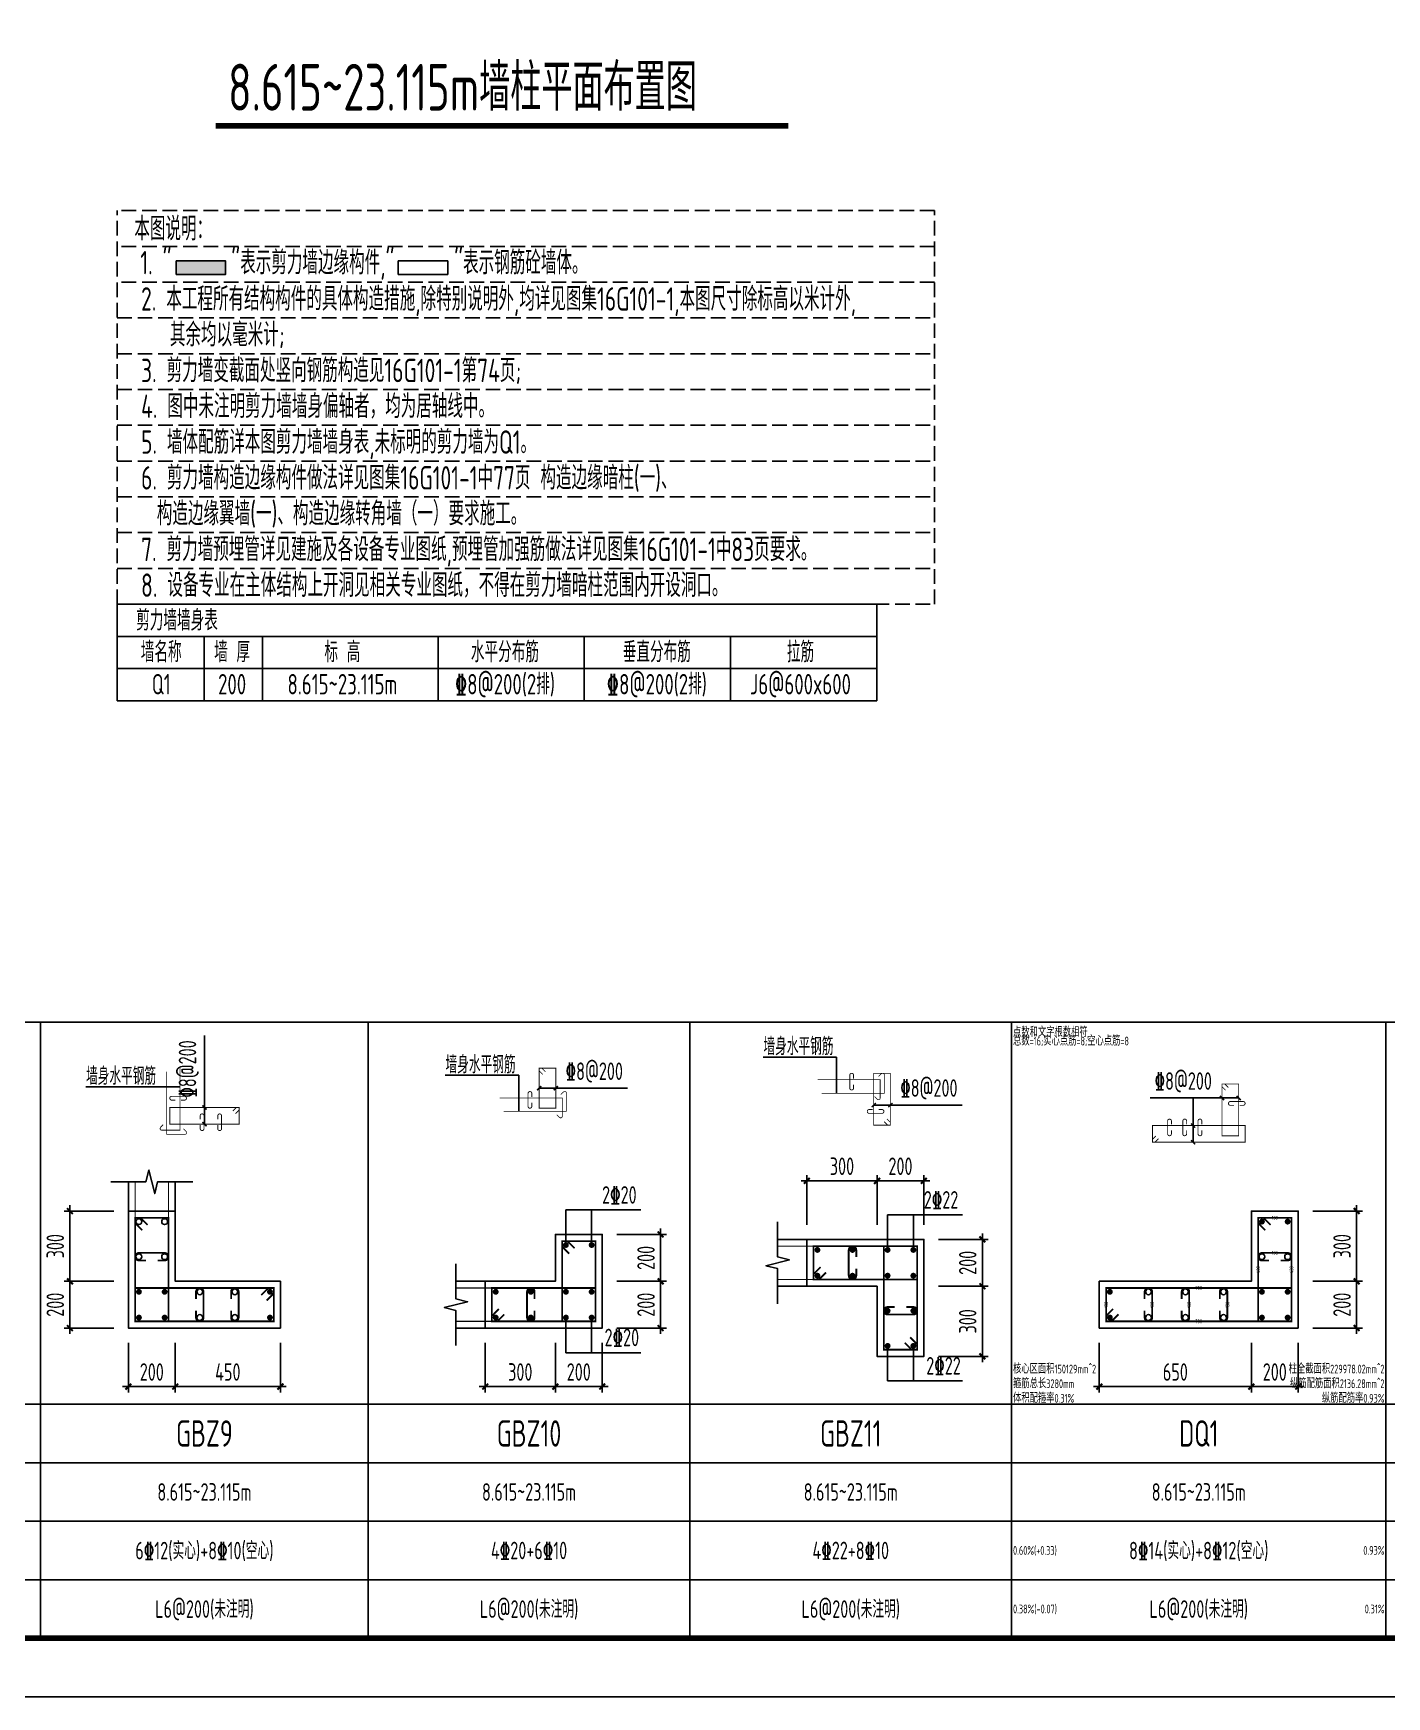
# Model space of a CAD drawing. Extents: x -1712635 to -854203, y -534641 to -21985.
# Drawn here: x -1342996 to -1319855, y -327517 to -299088 of the extents above; entities that cross this region are included whole.
import ezdxf
from ezdxf.enums import TextEntityAlignment as Align

# ---------------------------------------------------------------- set-up
doc = ezdxf.new("R2010")
doc.units = 0
doc.header["$LTSCALE"] = 1000
doc.linetypes.add('DASH', pattern=[0.35, 0.25, -0.1])
doc.layers.get('0').update_dxf_attribs({"linetype": 'CONTINUOUS'})
doc.layers.get('Defpoints').update_dxf_attribs({"linetype": 'CONTINUOUS'})
for name, color, linetype in [('-TK', 7, 'CONTINUOUS'), ('COLU_DE_DIM', 3, 'CONTINUOUS'), ('COLU_DE_TH', 7, 'CONTINUOUS'), ('HATCH', 8, 'CONTINUOUS'), ('LABEL', 1, 'CONTINUOUS'), ('LINK', 6, 'CONTINUOUS'), ('LINK-INDEX', 6, 'CONTINUOUS'), ('link-墙筋', 6, 'CONTINUOUS'), ('PUB_TEXT', 2, 'CONTINUOUS'), ('REIN', 6, 'CONTINUOUS'), ('S-文字', 7, 'CONTINUOUS'), ('S-表格线', 54, 'CONTINUOUS'), ('TAB', 7, 'CONTINUOUS'), ('TAB_TEXT', 7, 'CONTINUOUS'), ('TEXT25', 2, 'CONTINUOUS'), ('THIN', 7, 'CONTINUOUS'), ('z-计算配筋', 7, 'CONTINUOUS')]:
    doc.layers.add(name, color=color, linetype=linetype)
doc.layers.add('箍筋长度', color=3, linetype='CONTINUOUS', plot=False)
doc.layers.add('配箍校核', color=34, linetype='CONTINUOUS', plot=False)
doc.styles.add('BW_Rein', font='Tssdeng.shx', dxfattribs={"width": 0.7, "bigfont": 'hztxt.shx'})
doc.styles.add('TSSD_DIMENSION', font='Tssdeng.shx', dxfattribs={"width": 0.7, "bigfont": 'tssdchn.shx'})
doc.styles.add('TSSD_REIN', font='tssdeng.shx', dxfattribs={"width": 0.7, "height": 300, "bigfont": 'tssdchn.shx'})
doc.dimstyles.new('TSSD_25_100', dxfattribs={"dimtxt": 300, "dimasz": 100, "dimexe": 100, "dimexo": 250, "dimgap": 100, "dimtad": 1, "dimdec": 0, "dimlfac": 0.25, "dimzin": 0, "dimdsep": 46, "dimtxsty": 'TSSD_DIMENSION', "dimblk": 'ARCHTICK', "dimcen": 0, "dimdle": 100, "dimclrt": 7, "dimadec": 0, "dimazin": 0, "dimtfac": 1, "dimtdec": 0, "dimtix": 1, "dimtmove": 2, "dimatfit": 3, "dimldrblk": 'ARCHTICK', "dimfxl": 0, "dimtolj": 1, "dimtzin": 0, "dimarcsym": 0})

# ---------------------------------------------------------------- blocks, each defined once
blk = doc.blocks.new('_ArchTick')
at = {"color": 0, "const_width": 0.35}
blk.add_lwpolyline([(-0.5, -0.5), (0.5, 0.5)], dxfattribs=at)
blk = doc.blocks.new('*D1917')
at = {"layer": 'COLU_DE_DIM', "color": 0, "lineweight": -2}
for p, q in [((-1324769, -321467), (-1324769, -322317)), ((-1322169, -321467), (-1322169, -322317)), ((-1324869, -322217), (-1322069, -322217))]:
    blk.add_line(p, q, dxfattribs=at)
at = {"layer": 'Defpoints', "color": 0}
for p in [(-1324769, -321217), (-1322169, -321217), (-1322169, -322217)]:
    blk.add_point(p, dxfattribs=at)
at = {"layer": 'COLU_DE_DIM', "color": 0, "lineweight": -2, "xscale": 100, "yscale": 100, "zscale": 100, "rotation": 180}
blk.add_blockref('_ArchTick', (-1324769, -322217), dxfattribs=at)
at = {"layer": 'COLU_DE_DIM', "color": 0, "lineweight": -2, "xscale": 100, "yscale": 100, "zscale": 100}
blk.add_blockref('_ArchTick', (-1322169, -322217), dxfattribs=at)
at = {"layer": 'COLU_DE_DIM', "color": 7, "insert": (-1323469, -321967), "char_height": 300, "attachment_point": 5, "style": 'TSSD_DIMENSION'}
blk.add_mtext('\\A1;650', dxfattribs=at)
blk = doc.blocks.new('*D1918')
at = {"layer": 'COLU_DE_DIM', "color": 0, "lineweight": -2}
for p, q in [((-1322169, -321467), (-1322169, -322317)), ((-1321369, -321467), (-1321369, -322317)), ((-1322269, -322217), (-1321269, -322217))]:
    blk.add_line(p, q, dxfattribs=at)
at = {"layer": 'Defpoints', "color": 0}
for p in [(-1322169, -321217), (-1321369, -321217), (-1321369, -322217)]:
    blk.add_point(p, dxfattribs=at)
at = {"layer": 'COLU_DE_DIM', "color": 0, "lineweight": -2, "xscale": 100, "yscale": 100, "zscale": 100, "rotation": 180}
blk.add_blockref('_ArchTick', (-1322169, -322217), dxfattribs=at)
at = {"layer": 'COLU_DE_DIM', "color": 0, "lineweight": -2, "xscale": 100, "yscale": 100, "zscale": 100}
blk.add_blockref('_ArchTick', (-1321369, -322217), dxfattribs=at)
at = {"layer": 'COLU_DE_DIM', "color": 7, "insert": (-1321769, -321967), "char_height": 300, "attachment_point": 5, "style": 'TSSD_DIMENSION'}
blk.add_mtext('\\A1;200', dxfattribs=at)
blk = doc.blocks.new('*D1919')
at = {"layer": 'COLU_DE_DIM', "color": 0, "lineweight": -2}
for p, q in [((-1320369, -321317), (-1320369, -320317)), ((-1321119, -320417), (-1320269, -320417)), ((-1321119, -321217), (-1320269, -321217))]:
    blk.add_line(p, q, dxfattribs=at)
at = {"layer": 'Defpoints', "color": 0}
for p in [(-1321369, -320417), (-1320369, -320417), (-1321369, -321217)]:
    blk.add_point(p, dxfattribs=at)
at = {"layer": 'COLU_DE_DIM', "color": 0, "lineweight": -2, "xscale": 100, "yscale": 100, "zscale": 100}
for p, rotation in [((-1320369, -320417), 90), ((-1320369, -321217), 270)]:
    blk.add_blockref('_ArchTick', p, dxfattribs=dict(at, rotation=rotation))
at = {"layer": 'COLU_DE_DIM', "color": 7, "insert": (-1320619, -320817), "char_height": 300, "attachment_point": 5, "rotation": 90, "style": 'TSSD_DIMENSION'}
blk.add_mtext('\\A1;200', dxfattribs=at)
blk = doc.blocks.new('*D1920')
at = {"layer": 'COLU_DE_DIM', "color": 0, "lineweight": -2}
for p, q in [((-1321119, -319217), (-1320269, -319217)), ((-1320369, -320517), (-1320369, -319117)), ((-1321119, -320417), (-1320269, -320417))]:
    blk.add_line(p, q, dxfattribs=at)
at = {"layer": 'Defpoints', "color": 0}
for p in [(-1321369, -319217), (-1320369, -319217), (-1321369, -320417)]:
    blk.add_point(p, dxfattribs=at)
at = {"layer": 'COLU_DE_DIM', "color": 0, "lineweight": -2, "xscale": 100, "yscale": 100, "zscale": 100}
for p, rotation in [((-1320369, -319217), 90), ((-1320369, -320417), 270)]:
    blk.add_blockref('_ArchTick', p, dxfattribs=dict(at, rotation=rotation))
at = {"layer": 'COLU_DE_DIM', "color": 7, "insert": (-1320619, -319817), "char_height": 300, "attachment_point": 5, "rotation": 90, "style": 'TSSD_DIMENSION'}
blk.add_mtext('\\A1;300', dxfattribs=at)
blk = doc.blocks.new('*D1925')
at = {"layer": 'COLU_DE_DIM', "color": 0, "lineweight": -2}
for p, q in [((-1329769, -319451), (-1329769, -318601)), ((-1328569, -319451), (-1328569, -318601)), ((-1329869, -318701), (-1328469, -318701))]:
    blk.add_line(p, q, dxfattribs=at)
at = {"layer": 'Defpoints', "color": 0}
for p in [(-1328569, -318701), (-1329769, -319701), (-1328569, -319701)]:
    blk.add_point(p, dxfattribs=at)
at = {"layer": 'COLU_DE_DIM', "color": 0, "lineweight": -2, "xscale": 100, "yscale": 100, "zscale": 100, "rotation": 180}
blk.add_blockref('_ArchTick', (-1329769, -318701), dxfattribs=at)
at = {"layer": 'COLU_DE_DIM', "color": 0, "lineweight": -2, "xscale": 100, "yscale": 100, "zscale": 100}
blk.add_blockref('_ArchTick', (-1328569, -318701), dxfattribs=at)
at = {"layer": 'COLU_DE_DIM', "color": 7, "insert": (-1329169, -318451), "char_height": 300, "attachment_point": 5, "style": 'TSSD_DIMENSION'}
blk.add_mtext('\\A1;300', dxfattribs=at)
blk = doc.blocks.new('*D1926')
at = {"layer": 'COLU_DE_DIM', "color": 0, "lineweight": -2}
for p, q in [((-1328569, -319451), (-1328569, -318601)), ((-1327769, -319451), (-1327769, -318601)), ((-1328669, -318701), (-1327669, -318701))]:
    blk.add_line(p, q, dxfattribs=at)
at = {"layer": 'Defpoints', "color": 0}
for p in [(-1327769, -318701), (-1328569, -319701), (-1327769, -319701)]:
    blk.add_point(p, dxfattribs=at)
at = {"layer": 'COLU_DE_DIM', "color": 0, "lineweight": -2, "xscale": 100, "yscale": 100, "zscale": 100, "rotation": 180}
blk.add_blockref('_ArchTick', (-1328569, -318701), dxfattribs=at)
at = {"layer": 'COLU_DE_DIM', "color": 0, "lineweight": -2, "xscale": 100, "yscale": 100, "zscale": 100}
blk.add_blockref('_ArchTick', (-1327769, -318701), dxfattribs=at)
at = {"layer": 'COLU_DE_DIM', "color": 7, "insert": (-1328169, -318451), "char_height": 300, "attachment_point": 5, "style": 'TSSD_DIMENSION'}
blk.add_mtext('\\A1;200', dxfattribs=at)
blk = doc.blocks.new('*D1927')
at = {"layer": 'COLU_DE_DIM', "color": 0, "lineweight": -2}
for p, q in [((-1327519, -320501), (-1326669, -320501)), ((-1326769, -321801), (-1326769, -320401)), ((-1327519, -321701), (-1326669, -321701))]:
    blk.add_line(p, q, dxfattribs=at)
at = {"layer": 'Defpoints', "color": 0}
for p in [(-1327769, -320501), (-1326769, -320501), (-1327769, -321701)]:
    blk.add_point(p, dxfattribs=at)
at = {"layer": 'COLU_DE_DIM', "color": 0, "lineweight": -2, "xscale": 100, "yscale": 100, "zscale": 100}
for p, rotation in [((-1326769, -320501), 90), ((-1326769, -321701), 270)]:
    blk.add_blockref('_ArchTick', p, dxfattribs=dict(at, rotation=rotation))
at = {"layer": 'COLU_DE_DIM', "color": 7, "insert": (-1327019, -321101), "char_height": 300, "attachment_point": 5, "rotation": 90, "style": 'TSSD_DIMENSION'}
blk.add_mtext('\\A1;300', dxfattribs=at)
blk = doc.blocks.new('*D1928')
at = {"layer": 'COLU_DE_DIM', "color": 0, "lineweight": -2}
for p, q in [((-1327519, -319701), (-1326669, -319701)), ((-1326769, -320601), (-1326769, -319601)), ((-1327519, -320501), (-1326669, -320501))]:
    blk.add_line(p, q, dxfattribs=at)
at = {"layer": 'Defpoints', "color": 0}
for p in [(-1327769, -319701), (-1326769, -319701), (-1327769, -320501)]:
    blk.add_point(p, dxfattribs=at)
at = {"layer": 'COLU_DE_DIM', "color": 0, "lineweight": -2, "xscale": 100, "yscale": 100, "zscale": 100}
for p, rotation in [((-1326769, -319701), 90), ((-1326769, -320501), 270)]:
    blk.add_blockref('_ArchTick', p, dxfattribs=dict(at, rotation=rotation))
at = {"layer": 'COLU_DE_DIM', "color": 7, "insert": (-1327019, -320101), "char_height": 300, "attachment_point": 5, "rotation": 90, "style": 'TSSD_DIMENSION'}
blk.add_mtext('\\A1;200', dxfattribs=at)
blk = doc.blocks.new('*D1929')
at = {"layer": 'COLU_DE_DIM', "color": 0, "lineweight": -2}
for p, q in [((-1341369, -321467), (-1341369, -322317)), ((-1340569, -321467), (-1340569, -322317)), ((-1341469, -322217), (-1340469, -322217))]:
    blk.add_line(p, q, dxfattribs=at)
at = {"layer": 'Defpoints', "color": 0}
for p in [(-1341369, -321217), (-1340569, -321217), (-1340569, -322217)]:
    blk.add_point(p, dxfattribs=at)
at = {"layer": 'COLU_DE_DIM', "color": 0, "lineweight": -2, "xscale": 100, "yscale": 100, "zscale": 100, "rotation": 180}
blk.add_blockref('_ArchTick', (-1341369, -322217), dxfattribs=at)
at = {"layer": 'COLU_DE_DIM', "color": 0, "lineweight": -2, "xscale": 100, "yscale": 100, "zscale": 100}
blk.add_blockref('_ArchTick', (-1340569, -322217), dxfattribs=at)
at = {"layer": 'COLU_DE_DIM', "color": 7, "insert": (-1340969, -321967), "char_height": 300, "attachment_point": 5, "style": 'TSSD_DIMENSION'}
blk.add_mtext('\\A1;200', dxfattribs=at)
blk = doc.blocks.new('*D1930')
at = {"layer": 'COLU_DE_DIM', "color": 0, "lineweight": -2}
for p, q in [((-1340569, -321467), (-1340569, -322317)), ((-1338769, -321467), (-1338769, -322317)), ((-1340669, -322217), (-1338669, -322217))]:
    blk.add_line(p, q, dxfattribs=at)
at = {"layer": 'Defpoints', "color": 0}
for p in [(-1340569, -321217), (-1338769, -321217), (-1338769, -322217)]:
    blk.add_point(p, dxfattribs=at)
at = {"layer": 'COLU_DE_DIM', "color": 0, "lineweight": -2, "xscale": 100, "yscale": 100, "zscale": 100, "rotation": 180}
blk.add_blockref('_ArchTick', (-1340569, -322217), dxfattribs=at)
at = {"layer": 'COLU_DE_DIM', "color": 0, "lineweight": -2, "xscale": 100, "yscale": 100, "zscale": 100}
blk.add_blockref('_ArchTick', (-1338769, -322217), dxfattribs=at)
at = {"layer": 'COLU_DE_DIM', "color": 7, "insert": (-1339669, -321967), "char_height": 300, "attachment_point": 5, "style": 'TSSD_DIMENSION'}
blk.add_mtext('\\A1;450', dxfattribs=at)
blk = doc.blocks.new('*D1931')
at = {"layer": 'COLU_DE_DIM', "color": 0, "lineweight": -2}
for p, q in [((-1342369, -321317), (-1342369, -320317)), ((-1341619, -320417), (-1342469, -320417)), ((-1341619, -321217), (-1342469, -321217))]:
    blk.add_line(p, q, dxfattribs=at)
at = {"layer": 'Defpoints', "color": 0}
for p in [(-1342369, -320417), (-1341369, -320417), (-1341369, -321217)]:
    blk.add_point(p, dxfattribs=at)
at = {"layer": 'COLU_DE_DIM', "color": 0, "lineweight": -2, "xscale": 100, "yscale": 100, "zscale": 100}
for p, rotation in [((-1342369, -320417), 90), ((-1342369, -321217), 270)]:
    blk.add_blockref('_ArchTick', p, dxfattribs=dict(at, rotation=rotation))
at = {"layer": 'COLU_DE_DIM', "color": 7, "insert": (-1342619, -320817), "char_height": 300, "attachment_point": 5, "rotation": 90, "style": 'TSSD_DIMENSION'}
blk.add_mtext('\\A1;200', dxfattribs=at)
blk = doc.blocks.new('*D1932')
at = {"layer": 'COLU_DE_DIM', "color": 0, "lineweight": -2}
for p, q in [((-1341619, -319217), (-1342469, -319217)), ((-1342369, -320517), (-1342369, -319117)), ((-1341619, -320417), (-1342469, -320417))]:
    blk.add_line(p, q, dxfattribs=at)
at = {"layer": 'Defpoints', "color": 0}
for p in [(-1342369, -319217), (-1341369, -319217), (-1341369, -320417)]:
    blk.add_point(p, dxfattribs=at)
at = {"layer": 'COLU_DE_DIM', "color": 0, "lineweight": -2, "xscale": 100, "yscale": 100, "zscale": 100}
for p, rotation in [((-1342369, -319217), 90), ((-1342369, -320417), 270)]:
    blk.add_blockref('_ArchTick', p, dxfattribs=dict(at, rotation=rotation))
at = {"layer": 'COLU_DE_DIM', "color": 7, "insert": (-1342619, -319817), "char_height": 300, "attachment_point": 5, "rotation": 90, "style": 'TSSD_DIMENSION'}
blk.add_mtext('\\A1;300', dxfattribs=at)
blk = doc.blocks.new('*D1933')
at = {"layer": 'COLU_DE_DIM', "color": 0, "lineweight": -2}
for p, q in [((-1335269, -321467), (-1335269, -322317)), ((-1334069, -321467), (-1334069, -322317)), ((-1335369, -322217), (-1333969, -322217))]:
    blk.add_line(p, q, dxfattribs=at)
at = {"layer": 'Defpoints', "color": 0}
for p in [(-1335269, -321217), (-1334069, -321217), (-1334069, -322217)]:
    blk.add_point(p, dxfattribs=at)
at = {"layer": 'COLU_DE_DIM', "color": 0, "lineweight": -2, "xscale": 100, "yscale": 100, "zscale": 100, "rotation": 180}
blk.add_blockref('_ArchTick', (-1335269, -322217), dxfattribs=at)
at = {"layer": 'COLU_DE_DIM', "color": 0, "lineweight": -2, "xscale": 100, "yscale": 100, "zscale": 100}
blk.add_blockref('_ArchTick', (-1334069, -322217), dxfattribs=at)
at = {"layer": 'COLU_DE_DIM', "color": 7, "insert": (-1334669, -321967), "char_height": 300, "attachment_point": 5, "style": 'TSSD_DIMENSION'}
blk.add_mtext('\\A1;300', dxfattribs=at)
blk = doc.blocks.new('*D1934')
at = {"layer": 'COLU_DE_DIM', "color": 0, "lineweight": -2}
for p, q in [((-1334069, -321467), (-1334069, -322317)), ((-1333269, -321467), (-1333269, -322317)), ((-1334169, -322217), (-1333169, -322217))]:
    blk.add_line(p, q, dxfattribs=at)
at = {"layer": 'Defpoints', "color": 0}
for p in [(-1334069, -321217), (-1333269, -321217), (-1333269, -322217)]:
    blk.add_point(p, dxfattribs=at)
at = {"layer": 'COLU_DE_DIM', "color": 0, "lineweight": -2, "xscale": 100, "yscale": 100, "zscale": 100, "rotation": 180}
blk.add_blockref('_ArchTick', (-1334069, -322217), dxfattribs=at)
at = {"layer": 'COLU_DE_DIM', "color": 0, "lineweight": -2, "xscale": 100, "yscale": 100, "zscale": 100}
blk.add_blockref('_ArchTick', (-1333269, -322217), dxfattribs=at)
at = {"layer": 'COLU_DE_DIM', "color": 7, "insert": (-1333669, -321967), "char_height": 300, "attachment_point": 5, "style": 'TSSD_DIMENSION'}
blk.add_mtext('\\A1;200', dxfattribs=at)
blk = doc.blocks.new('*D1935')
at = {"layer": 'COLU_DE_DIM', "color": 0, "lineweight": -2}
for p, q in [((-1332269, -321317), (-1332269, -320317)), ((-1333019, -320417), (-1332169, -320417)), ((-1333019, -321217), (-1332169, -321217))]:
    blk.add_line(p, q, dxfattribs=at)
at = {"layer": 'Defpoints', "color": 0}
for p in [(-1333269, -320417), (-1332269, -320417), (-1333269, -321217)]:
    blk.add_point(p, dxfattribs=at)
at = {"layer": 'COLU_DE_DIM', "color": 0, "lineweight": -2, "xscale": 100, "yscale": 100, "zscale": 100}
for p, rotation in [((-1332269, -320417), 90), ((-1332269, -321217), 270)]:
    blk.add_blockref('_ArchTick', p, dxfattribs=dict(at, rotation=rotation))
at = {"layer": 'COLU_DE_DIM', "color": 7, "insert": (-1332519, -320817), "char_height": 300, "attachment_point": 5, "rotation": 90, "style": 'TSSD_DIMENSION'}
blk.add_mtext('\\A1;200', dxfattribs=at)
blk = doc.blocks.new('*D1936')
at = {"layer": 'COLU_DE_DIM', "color": 0, "lineweight": -2}
for p, q in [((-1332269, -320517), (-1332269, -319517)), ((-1333019, -319617), (-1332169, -319617)), ((-1333019, -320417), (-1332169, -320417))]:
    blk.add_line(p, q, dxfattribs=at)
at = {"layer": 'Defpoints', "color": 0}
for p in [(-1333269, -319617), (-1332269, -319617), (-1333269, -320417)]:
    blk.add_point(p, dxfattribs=at)
at = {"layer": 'COLU_DE_DIM', "color": 0, "lineweight": -2, "xscale": 100, "yscale": 100, "zscale": 100}
for p, rotation in [((-1332269, -319617), 90), ((-1332269, -320417), 270)]:
    blk.add_blockref('_ArchTick', p, dxfattribs=dict(at, rotation=rotation))
at = {"layer": 'COLU_DE_DIM', "color": 7, "insert": (-1332519, -320017), "char_height": 300, "attachment_point": 5, "rotation": 90, "style": 'TSSD_DIMENSION'}
blk.add_mtext('\\A1;200', dxfattribs=at)
blk = doc.blocks.new('*U1652')
at = {"layer": 'HATCH'}
for points in [[(5140097, 756132), (5140097, 756363), (5140942, 756132)], [(5140097, 756363), (5140942, 756132), (5140942, 756363)]]:
    blk.add_solid(points, dxfattribs=at)
blk = doc.blocks.new('A1')
blk.add_lwpolyline([(0, 59400), (0, 0), (84100, 0), (84100, 59400)], close=True)
at = {"const_width": 100}
blk.add_lwpolyline([(2500, 58400), (2500, 1000), (83100, 1000), (83100, 58400)], close=True, dxfattribs=at)

msp = doc.modelspace()

# ---------------------------------------------------------------- linework, layer by layer
at = {"layer": 'COLU_DE_TH'}
for points in [[(-1340568.96, -319216.72), (-1341368.96, -319216.72), (-1341368.96, -321216.72), (-1338768.69, -321216.72), (-1338768.69, -320416.72), (-1340568.96, -320416.72), (-1340568.96, -319216.72)], [(-1321368.79, -321216.72), (-1321368.79, -319217.06), (-1322168.79, -319217.06), (-1322168.79, -320416.72), (-1324768.69, -320416.72), (-1324768.69, -321216.72), (-1321368.79, -321216.72)], [(-1335268.69, -320416.72), (-1335268.69, -321216.72), (-1333268.69, -321216.72), (-1333268.69, -319616.72), (-1334068.69, -319616.72), (-1334068.69, -320416.72), (-1335268.69, -320416.72)], [(-1329768.69, -319701.03), (-1329768.69, -320501.03), (-1328568.69, -320501.03), (-1328568.69, -321700.68), (-1327768.69, -321700.68), (-1327768.69, -319701.03), (-1329768.69, -319701.03)]]:
    msp.add_lwpolyline(points, close=True, dxfattribs=at)
at = {"layer": 'LABEL'}
for p, q in [((-1340068.83, -317731.04), (-1340068.83, -316218.54)), ((-1334346.19, -317116.72), (-1332833.69, -317116.72)), ((-1328626.19, -317404.2), (-1327113.69, -317404.2)), ((-1322386.26, -317284.16), (-1323898.76, -317284.16)), ((-1333888.69, -319196.72), (-1332608.69, -319196.72)), ((-1333888.69, -319796.72), (-1333888.69, -319196.72)), ((-1333448.69, -319796.72), (-1333448.69, -319196.72)), ((-1328388.69, -319281.03), (-1327108.69, -319281.03)), ((-1328388.69, -319881.03), (-1328388.69, -319281.03)), ((-1327948.69, -319881.03), (-1327948.69, -319281.03)), ((-1333888.69, -321036.72), (-1333888.69, -321636.72)), ((-1333448.69, -321036.72), (-1333448.69, -321636.72)), ((-1328388.69, -321520.68), (-1328388.69, -322120.68)), ((-1327948.69, -321520.68), (-1327948.69, -322120.68)), ((-1333888.69, -321636.72), (-1332608.69, -321636.72)), ((-1328388.69, -322120.68), (-1327108.69, -322120.68))]:
    msp.add_line(p, q, dxfattribs=at)
at = {"layer": 'LABEL', "const_width": 25}
for points in [[(-1334381.55, -317152.07), (-1334310.8, -317081.36)], [(-1334096.55, -317152.07), (-1334025.8, -317081.36)], [(-1322635.89, -317319.52), (-1322706.64, -317248.81)], [(-1322350.89, -317319.52), (-1322421.64, -317248.81)], [(-1340033.43, -317481.4), (-1340104.18, -317410.69)], [(-1328661.58, -317439.56), (-1328590.83, -317368.85)], [(-1328376.58, -317439.56), (-1328305.83, -317368.85)], [(-1340033.43, -317766.4), (-1340104.18, -317695.69)], [(-1323130.35, -317789.96), (-1323201.1, -317719.25)], [(-1323130.35, -318074.96), (-1323201.1, -318004.25)]]:
    msp.add_lwpolyline(points, dxfattribs=at)
at = {"layer": 'LABEL'}
msp.add_lwpolyline([(-1323165.73, -318039.6), (-1323165.73, -317284.16)], dxfattribs=at)
at = {"layer": 'LINK', "const_width": 30}
for points in [[(-1341133.96, -319543.64), (-1341253.96, -319423.64), (-1341253.96, -319331.72), (-1340683.96, -319331.72), (-1340683.96, -321101.72), (-1341253.96, -321101.72), (-1341253.96, -319331.72), (-1341162.03, -319331.72), (-1341042.03, -319451.72)], [(-1321933.79, -319543.98), (-1322053.79, -319423.98), (-1322053.79, -319332.06), (-1321483.79, -319332.06), (-1321483.79, -321101.72), (-1322053.79, -321101.72), (-1322053.79, -319332.06), (-1321961.87, -319332.06), (-1321841.87, -319452.06)], [(-1333833.69, -319943.64), (-1333953.69, -319823.64), (-1333953.69, -319731.72), (-1333383.69, -319731.72), (-1333383.69, -321101.72), (-1333953.69, -321101.72), (-1333953.69, -319731.72), (-1333861.77, -319731.72), (-1333741.77, -319851.72)], [(-1329441.77, -320266.03), (-1329561.77, -320386.03), (-1329653.69, -320386.03), (-1329653.69, -319816.03), (-1327883.69, -319816.03), (-1327883.69, -320386.03), (-1329653.69, -320386.03), (-1329653.69, -320294.1), (-1329533.69, -320174.1)], [(-1328003.69, -321373.75), (-1327883.69, -321493.75), (-1327883.69, -321585.68), (-1328453.69, -321585.68), (-1328453.69, -319816.03), (-1327883.69, -319816.03), (-1327883.69, -321585.68), (-1327975.62, -321585.68), (-1328095.62, -321465.68)], [(-1339095.62, -320651.72), (-1338975.62, -320531.72), (-1338883.69, -320531.72), (-1338883.69, -321101.72), (-1341253.96, -321101.72), (-1341253.96, -320531.72), (-1338883.69, -320531.72), (-1338883.69, -320623.64), (-1339003.69, -320743.64)], [(-1334941.77, -320981.72), (-1335061.77, -321101.72), (-1335153.69, -321101.72), (-1335153.69, -320531.72), (-1333383.69, -320531.72), (-1333383.69, -321101.72), (-1335153.69, -321101.72), (-1335153.69, -321009.79), (-1335033.69, -320889.79)], [(-1324441.77, -320981.72), (-1324561.77, -321101.72), (-1324653.69, -321101.72), (-1324653.69, -320531.72), (-1321483.79, -320531.72), (-1321483.79, -321101.72), (-1324653.69, -321101.72), (-1324653.69, -321009.79), (-1324533.69, -320889.79)]]:
    msp.add_lwpolyline(points, dxfattribs=at)
for points in [[(-1328923.69, -320001.03), (-1328923.69, -319881.03, 1), (-1329053.69, -319881.03), (-1329053.69, -320321.03, 1), (-1328923.69, -320321.03), (-1328923.69, -320201.03)], [(-1340868.96, -320061.72), (-1340748.96, -320061.72, 1), (-1340748.96, -319931.72), (-1341188.96, -319931.72, 1), (-1341188.96, -320061.72), (-1341068.96, -320061.72)], [(-1321668.79, -320061.89), (-1321548.79, -320061.89, 1), (-1321548.79, -319931.89), (-1321988.79, -319931.89, 1), (-1321988.79, -320061.89), (-1321868.79, -320061.89)], [(-1340213.87, -320916.72), (-1340213.87, -321036.72, 1), (-1340083.87, -321036.72), (-1340083.87, -320596.72, 1), (-1340213.87, -320596.72), (-1340213.87, -320716.72)], [(-1339613.78, -320916.72), (-1339613.78, -321036.72, 1), (-1339483.78, -321036.72), (-1339483.78, -320596.72, 1), (-1339613.78, -320596.72), (-1339613.78, -320716.72)], [(-1334423.69, -320716.72), (-1334423.69, -320596.72, 1), (-1334553.69, -320596.72), (-1334553.69, -321036.72, 1), (-1334423.69, -321036.72), (-1334423.69, -320916.72)], [(-1323994.41, -320916.72), (-1323994.41, -321036.72, 1), (-1323864.41, -321036.72), (-1323864.41, -320596.72, 1), (-1323994.41, -320596.72), (-1323994.41, -320716.72)], [(-1323360.98, -320916.72), (-1323360.98, -321036.72, 1), (-1323230.98, -321036.72), (-1323230.98, -320596.72, 1), (-1323360.98, -320596.72), (-1323360.98, -320716.72)], [(-1322709.71, -320916.72), (-1322709.71, -321036.72, 1), (-1322579.71, -321036.72), (-1322579.71, -320596.72, 1), (-1322709.71, -320596.72), (-1322709.71, -320716.72)], [(-1328268.69, -320855.85), (-1328388.69, -320855.85, 1), (-1328388.69, -320985.85), (-1327948.69, -320985.85, 1), (-1327948.69, -320855.85), (-1328068.69, -320855.85)]]:
    msp.add_lwpolyline(points, format="xyb", dxfattribs=at)
at = {"layer": 'LINK-INDEX', "const_width": 15}
for points in [[(-1334286.19, -316880.18), (-1334346.19, -316820.18), (-1334346.19, -316774.22), (-1334061.19, -316774.22), (-1334061.19, -317459.22), (-1334346.19, -317459.22), (-1334346.19, -316774.22), (-1334300.23, -316774.22), (-1334240.23, -316834.22)], [(-1328401.19, -317641.61), (-1328341.19, -317701.61), (-1328341.19, -317747.57), (-1328626.19, -317747.57), (-1328626.19, -316862.75), (-1328341.19, -316862.75), (-1328341.19, -317747.57), (-1328387.16, -317747.57), (-1328447.16, -317687.57)], [(-1322611.27, -317150.73), (-1322671.27, -317090.73), (-1322671.27, -317044.77), (-1322386.27, -317044.77), (-1322386.27, -317929.6), (-1322671.27, -317929.6), (-1322671.27, -317044.77), (-1322625.31, -317044.77), (-1322565.31, -317104.77)], [(-1339582.22, -317506.04), (-1339522.22, -317446.04), (-1339476.26, -317446.04), (-1339476.26, -317731.04), (-1340661.39, -317731.04), (-1340661.39, -317446.04), (-1339476.26, -317446.04), (-1339476.26, -317492.01), (-1339536.26, -317552.01)], [(-1323755.25, -317979.6), (-1323815.25, -318039.6), (-1323861.22, -318039.6), (-1323861.22, -317754.6), (-1322276.27, -317754.6), (-1322276.27, -318039.6), (-1323861.22, -318039.6), (-1323861.22, -317993.64), (-1323801.22, -317933.64)]]:
    msp.add_lwpolyline(points, dxfattribs=at)
for points in [[(-1328971.19, -316955.25), (-1328971.19, -316895.25, 1), (-1329036.19, -316895.25), (-1329036.19, -317115.25, 1), (-1328971.19, -317115.25), (-1328971.19, -317055.25)], [(-1340468.89, -317321.04), (-1340408.89, -317321.04, 1), (-1340408.89, -317256.04), (-1340628.89, -317256.04, 1), (-1340628.89, -317321.04), (-1340568.89, -317321.04)], [(-1334471.19, -317266.72), (-1334471.19, -317206.72, 1), (-1334536.19, -317206.72), (-1334536.19, -317426.72, 1), (-1334471.19, -317426.72), (-1334471.19, -317366.72)], [(-1328643.69, -317481.7), (-1328703.69, -317481.7, 1), (-1328703.69, -317546.7), (-1328483.69, -317546.7, 1), (-1328483.69, -317481.7), (-1328543.69, -317481.7)], [(-1322368.77, -317409.69), (-1322308.77, -317409.69, 1), (-1322308.77, -317344.69), (-1322528.77, -317344.69, 1), (-1322528.77, -317409.69), (-1322468.77, -317409.69)], [(-1340141.35, -317748.54), (-1340141.35, -317808.54, 1), (-1340076.35, -317808.54), (-1340076.35, -317588.54, 1), (-1340141.35, -317588.54), (-1340141.35, -317648.54)], [(-1339841.3, -317748.54), (-1339841.3, -317808.54, 1), (-1339776.3, -317808.54), (-1339776.3, -317588.54, 1), (-1339841.3, -317588.54), (-1339841.3, -317648.54)], [(-1323536.23, -317737.1), (-1323536.23, -317677.1, 1), (-1323601.23, -317677.1), (-1323601.23, -317897.1, 1), (-1323536.23, -317897.1), (-1323536.23, -317837.1)], [(-1323276.24, -317737.1), (-1323276.24, -317677.1, 1), (-1323341.24, -317677.1), (-1323341.24, -317897.1, 1), (-1323276.24, -317897.1), (-1323276.24, -317837.1)], [(-1323016.25, -317737.1), (-1323016.25, -317677.1, 1), (-1323081.25, -317677.1), (-1323081.25, -317897.1, 1), (-1323016.25, -317897.1), (-1323016.25, -317837.1)]]:
    msp.add_lwpolyline(points, format="xyb", dxfattribs=at)
at = {"layer": 'LINK-INDEX', "color": 1, "const_width": 20}
for points in [[(-1341253.96, -319431.72), (-1341253.96, -318716.72)], [(-1340683.96, -319431.72), (-1340683.96, -318716.72)], [(-1329553.69, -319816.03), (-1330268.69, -319816.03)], [(-1329553.69, -320386.03), (-1330268.69, -320386.03)], [(-1335053.69, -320531.72), (-1335768.69, -320531.72)], [(-1335053.69, -321101.72), (-1335768.69, -321101.72)]]:
    msp.add_lwpolyline(points, dxfattribs=at)
at = {"layer": 'link-墙筋', "color": 152, "const_width": 12.5}
for points in [[(-1340486.39, -316764.27), (-1340486.39, -317834.27), (-1340802.07, -317834.27, -0.41421356), (-1340826.07, -317810.27), (-1340826.07, -317801.78, -0.19891237), (-1340819.04, -317784.81), (-1340773.07, -317738.85)], [(-1340716.23, -316835.14), (-1340716.23, -317905.14), (-1340400.55, -317905.14, 0.41421356), (-1340376.55, -317881.14), (-1340376.55, -317872.65, 0.19891237), (-1340383.58, -317855.68), (-1340429.54, -317809.72)], [(-1329586.19, -316972.75), (-1328516.19, -316972.75), (-1328516.19, -317288.42, -0.41421356), (-1328540.19, -317312.42), (-1328548.68, -317312.42, -0.19891237), (-1328565.65, -317305.39), (-1328611.61, -317259.43)], [(-1329515.32, -317202.58), (-1328445.32, -317202.58), (-1328445.32, -316886.91, 0.41421356), (-1328469.32, -316862.91), (-1328477.81, -316862.91, 0.19891237), (-1328494.78, -316869.94), (-1328540.74, -316915.9)], [(-1334950.32, -317514.05), (-1333880.32, -317514.05), (-1333880.32, -317198.38, 0.41421356), (-1333904.32, -317174.38), (-1333912.81, -317174.38, 0.19891237), (-1333929.78, -317181.41), (-1333975.74, -317227.37)], [(-1335021.19, -317284.22), (-1333951.19, -317284.22), (-1333951.19, -317599.89, -0.41421356), (-1333975.19, -317623.89), (-1333983.68, -317623.89, -0.19891237), (-1334000.65, -317616.86), (-1334046.61, -317570.9)]]:
    msp.add_lwpolyline(points, format="xyb", dxfattribs=at)
at = {"layer": 'PUB_TEXT', "color": 7, "const_width": 100}
msp.add_lwpolyline([(-1339874.87, -300670.51), (-1330087.74, -300670.51)], dxfattribs=at)
at = {"layer": 'REIN', "const_width": 50}
for points in [[(-1322013.79, -319397.06, 1), (-1321963.79, -319397.06, 1), (-1322013.79, -319397.06)], [(-1321573.79, -319397.06, 1), (-1321523.79, -319397.06, 1), (-1321573.79, -319397.06)], [(-1333913.69, -319796.72, 1), (-1333863.69, -319796.72, 1), (-1333913.69, -319796.72)], [(-1333473.69, -319796.72, 1), (-1333423.69, -319796.72, 1), (-1333473.69, -319796.72)], [(-1329613.69, -319881.03, 1), (-1329563.69, -319881.03, 1), (-1329613.69, -319881.03)], [(-1329013.69, -319881.03, 1), (-1328963.69, -319881.03, 1), (-1329013.69, -319881.03)], [(-1328413.69, -319881.03, 1), (-1328363.69, -319881.03, 1), (-1328413.69, -319881.03)], [(-1327973.69, -319881.03, 1), (-1327923.69, -319881.03, 1), (-1327973.69, -319881.03)], [(-1329613.69, -320321.03, 1), (-1329563.69, -320321.03, 1), (-1329613.69, -320321.03)], [(-1329013.69, -320321.03, 1), (-1328963.69, -320321.03, 1), (-1329013.69, -320321.03)], [(-1328413.69, -320321.03, 1), (-1328363.69, -320321.03, 1), (-1328413.69, -320321.03)], [(-1327973.69, -320321.03, 1), (-1327923.69, -320321.03, 1), (-1327973.69, -320321.03)], [(-1341213.96, -320596.72, 1), (-1341163.96, -320596.72, 1), (-1341213.96, -320596.72)], [(-1340773.96, -320596.72, 1), (-1340723.96, -320596.72, 1), (-1340773.96, -320596.72)], [(-1338973.69, -320596.72, 1), (-1338923.69, -320596.72, 1), (-1338973.69, -320596.72)], [(-1335113.69, -320596.72, 1), (-1335063.69, -320596.72, 1), (-1335113.69, -320596.72)], [(-1334513.69, -320596.72, 1), (-1334463.69, -320596.72, 1), (-1334513.69, -320596.72)], [(-1333913.69, -320596.72, 1), (-1333863.69, -320596.72, 1), (-1333913.69, -320596.72)], [(-1333473.69, -320596.72, 1), (-1333423.69, -320596.72, 1), (-1333473.69, -320596.72)], [(-1324613.69, -320596.72, 1), (-1324563.69, -320596.72, 1), (-1324613.69, -320596.72)], [(-1322013.79, -320596.72, 1), (-1321963.79, -320596.72, 1), (-1322013.79, -320596.72)], [(-1321573.79, -320596.72, 1), (-1321523.79, -320596.72, 1), (-1321573.79, -320596.72)], [(-1328413.69, -320920.85, 1), (-1328363.69, -320920.85, 1), (-1328413.69, -320920.85)], [(-1327973.69, -320920.85, 1), (-1327923.69, -320920.85, 1), (-1327973.69, -320920.85)], [(-1341213.96, -321036.72, 1), (-1341163.96, -321036.72, 1), (-1341213.96, -321036.72)], [(-1340773.96, -321036.72, 1), (-1340723.96, -321036.72, 1), (-1340773.96, -321036.72)], [(-1338973.69, -321036.72, 1), (-1338923.69, -321036.72, 1), (-1338973.69, -321036.72)], [(-1335113.69, -321036.72, 1), (-1335063.69, -321036.72, 1), (-1335113.69, -321036.72)], [(-1334513.69, -321036.72, 1), (-1334463.69, -321036.72, 1), (-1334513.69, -321036.72)], [(-1333913.69, -321036.72, 1), (-1333863.69, -321036.72, 1), (-1333913.69, -321036.72)], [(-1333473.69, -321036.72, 1), (-1333423.69, -321036.72, 1), (-1333473.69, -321036.72)], [(-1324613.69, -321036.72, 1), (-1324563.69, -321036.72, 1), (-1324613.69, -321036.72)], [(-1322013.79, -321036.72, 1), (-1321963.79, -321036.72, 1), (-1322013.79, -321036.72)], [(-1321573.79, -321036.72, 1), (-1321523.79, -321036.72, 1), (-1321573.79, -321036.72)], [(-1328413.69, -321520.68, 1), (-1328363.69, -321520.68, 1), (-1328413.69, -321520.68)], [(-1327973.69, -321520.68, 1), (-1327923.69, -321520.68, 1), (-1327973.69, -321520.68)]]:
    msp.add_lwpolyline(points, format="xyb", close=True, dxfattribs=at)
at = {"layer": 'REIN'}
for centre in [(-1341188.96, -319396.72), (-1340748.96, -319396.72), (-1341188.96, -319996.72), (-1340748.96, -319996.72), (-1321988.79, -319996.89), (-1321548.79, -319996.89), (-1340148.87, -320596.72), (-1339548.78, -320596.72), (-1323929.41, -320596.72), (-1323295.98, -320596.72), (-1322644.71, -320596.72), (-1340148.87, -321036.72), (-1339548.78, -321036.72), (-1323929.41, -321036.72), (-1323295.98, -321036.72), (-1322644.71, -321036.72)]:
    msp.add_circle(centre, 50, dxfattribs=at)
at = {"layer": 'S-文字'}
for points in [[(-1340550.85, -302979.55), (-1339706.05, -302979.55), (-1339706.05, -303210.28), (-1340550.85, -303210.28)], [(-1336754.38, -302979.55), (-1335909.58, -302979.55), (-1335909.58, -303210.28), (-1336754.38, -303210.28)]]:
    msp.add_lwpolyline(points, close=True, dxfattribs=at)
at = {"layer": 'S-表格线', "linetype": 'DASH'}
for p, q in [((-1341560.33, -308845.39), (-1341560.33, -302118.62)), ((-1327585.21, -302118.62), (-1341560.33, -302118.62)), ((-1327585.21, -308845.39), (-1327585.21, -302118.62)), ((-1327585.21, -302730.14), (-1341560.33, -302730.14)), ((-1327585.21, -303341.67), (-1341560.33, -303341.67)), ((-1341560.33, -303953.19), (-1327585.21, -303953.19)), ((-1341560.33, -304564.72), (-1327585.21, -304564.72)), ((-1341560.33, -305176.24), (-1327585.21, -305176.24)), ((-1341560.33, -305787.77), (-1327585.21, -305787.77)), ((-1341560.33, -306399.29), (-1327585.21, -306399.29)), ((-1341560.33, -307010.81), (-1327585.21, -307010.81)), ((-1341560.33, -307622.34), (-1327585.21, -307622.34)), ((-1341560.33, -308233.86), (-1327585.21, -308233.86)), ((-1341560.33, -308845.39), (-1327585.21, -308845.39))]:
    msp.add_line(p, q, dxfattribs=at)
at = {"layer": 'S-表格线'}
for p, q in [((-1341560.33, -308845.39), (-1341560.33, -310495.39)), ((-1341560.33, -308845.39), (-1328574.58, -308845.39)), ((-1328574.58, -308845.39), (-1328574.58, -310495.39)), ((-1341560.33, -309395.39), (-1328574.58, -309395.39)), ((-1340074.58, -309395.39), (-1340074.58, -310495.39)), ((-1339074.58, -309395.39), (-1339074.58, -310495.39)), ((-1336074.58, -309395.39), (-1336074.58, -310495.39)), ((-1333574.58, -309395.39), (-1333574.58, -310495.39)), ((-1331074.58, -309395.39), (-1331074.58, -310495.39)), ((-1341560.33, -309945.39), (-1328574.58, -309945.39)), ((-1341560.33, -310495.39), (-1328574.58, -310495.39))]:
    msp.add_line(p, q, dxfattribs=at)
at = {"layer": 'TAB'}
for points in [[(-1348868.91, -315987.17), (-1342868.96, -315987.17), (-1342868.96, -326516.72), (-1348868.91, -326516.72), (-1348868.91, -315987.17), (-1348868.91, -322516.72), (-1342868.96, -322516.72), (-1342868.96, -323516.72), (-1348868.91, -323516.72), (-1348868.91, -324516.72), (-1342868.96, -324516.72), (-1342868.96, -325516.72), (-1348868.91, -325516.72)], [(-1342868.96, -315987.17), (-1337268.69, -315987.17), (-1337268.69, -326516.72), (-1342868.96, -326516.72), (-1342868.96, -315987.17), (-1342868.96, -322516.72), (-1337268.69, -322516.72), (-1337268.69, -323516.72), (-1342868.96, -323516.72), (-1342868.96, -324516.72), (-1337268.69, -324516.72), (-1337268.69, -325516.72), (-1342868.96, -325516.72)], [(-1337268.69, -315987.17), (-1331768.69, -315987.17), (-1331768.69, -326516.72), (-1337268.69, -326516.72), (-1337268.69, -315987.17), (-1337268.69, -322516.72), (-1331768.69, -322516.72), (-1331768.69, -323516.72), (-1337268.69, -323516.72), (-1337268.69, -324516.72), (-1331768.69, -324516.72), (-1331768.69, -325516.72), (-1337268.69, -325516.72)], [(-1331768.69, -315987.17), (-1326268.69, -315987.17), (-1326268.69, -326516.72), (-1331768.69, -326516.72), (-1331768.69, -315987.17), (-1331768.69, -322516.72), (-1326268.69, -322516.72), (-1326268.69, -323516.72), (-1331768.69, -323516.72), (-1331768.69, -324516.72), (-1326268.69, -324516.72), (-1326268.69, -325516.72), (-1331768.69, -325516.72)], [(-1326268.69, -315987.17), (-1319868.79, -315987.17), (-1319868.79, -326516.72), (-1326268.69, -326516.72), (-1326268.69, -315987.17), (-1326268.69, -322516.72), (-1319868.79, -322516.72), (-1319868.79, -323516.72), (-1326268.69, -323516.72), (-1326268.69, -324516.72), (-1319868.79, -324516.72), (-1319868.79, -325516.72), (-1326268.69, -325516.72)], [(-1319868.79, -315987.17), (-1312868.79, -315987.17), (-1312868.79, -326516.72), (-1319868.79, -326516.72), (-1319868.79, -315987.17), (-1319868.79, -322516.72), (-1312868.79, -322516.72), (-1312868.79, -323516.72), (-1319868.79, -323516.72), (-1319868.79, -324516.72), (-1312868.79, -324516.72), (-1312868.79, -325516.72), (-1319868.79, -325516.72)]]:
    msp.add_lwpolyline(points, dxfattribs=at)
at = {"layer": 'THIN'}
for p, q in [((-1341368.96, -319216.72), (-1341368.96, -318716.72)), ((-1340568.96, -319216.72), (-1340568.96, -318716.72)), ((-1329768.69, -319701.03), (-1330268.69, -319701.03)), ((-1335268.69, -320416.72), (-1335768.69, -320416.72)), ((-1329768.69, -320501.03), (-1330268.69, -320501.03)), ((-1335268.69, -321216.72), (-1335768.69, -321216.72))]:
    msp.add_line(p, q, dxfattribs=at)
for points in [[(-1340268.96, -318716.72), (-1340868.96, -318716.72), (-1340918.96, -318916.72), (-1341018.96, -318516.72), (-1341068.96, -318716.72), (-1341668.96, -318716.72)], [(-1330268.69, -319401.03), (-1330268.69, -320001.03), (-1330068.69, -320051.03), (-1330468.69, -320151.02), (-1330268.69, -320201.03), (-1330268.69, -320801.03)], [(-1335768.69, -320116.72), (-1335768.69, -320716.72), (-1335568.69, -320766.72), (-1335968.69, -320866.72), (-1335768.69, -320916.72), (-1335768.69, -321516.72)]]:
    msp.add_lwpolyline(points, dxfattribs=at)
at = {"layer": 'z-计算配筋'}
for p, q in [((-1329261.29, -316584.9), (-1330515.93, -316584.9)), ((-1329261.29, -317202.58), (-1329261.29, -316584.9)), ((-1334696.29, -316896.37), (-1335950.93, -316896.37)), ((-1334696.29, -317514.05), (-1334696.29, -316896.37)), ((-1340486.39, -317092.37), (-1342097.38, -317092.37))]:
    msp.add_line(p, q, dxfattribs=at)

# ---------------------------------------------------------------- block references
at = {"layer": '-TK'}
msp.add_blockref('A1', (-1375868.9, -327516.72), dxfattribs=at)
at = {"layer": 'HATCH'}
msp.add_blockref('*U1652', (-6480647.66, -1059342.33), dxfattribs=at)

# ---------------------------------------------------------------- texts
at = {"layer": 'PUB_TEXT', "color": 7, "style": 'TSSD_REIN', "width": 0.7}
msp.add_text('8.615~23.115m墙柱平面布置图', height=800, dxfattribs=at).set_placement((-1339665.29, -300410.51))
at = {"layer": 'S-文字', "style": 'TSSD_REIN', "width": 0.7}
for s, height, p in [('本图说明：', 400, (-1341267.44, -302628.79)), ('1. "      "表示剪力墙边缘构件,"      "表示钢筋砼墙体。', 400, (-1341165.71, -303207.75)), ('2. 本工程所有结构构件的具体构造措施,除特别说明外,均详见图集16G101-1,本图尺寸除标高以米计外,', 400, (-1341152.19, -303828.05)), ('其余均以毫米计;', 400, (-1340659.59, -304439.58)), ('3. 剪力墙变截面处竖向钢筋构造见16G101-1第74页;', 400, (-1341152.19, -305051.1)), ('4. 图中未注明剪力墙墙身偏轴者，均为居轴线中。', 400, (-1341152.19, -305662.63)), ('6. 剪力墙构造边缘构件做法详见图集16G101-1中77页 构造边缘暗柱(一)、', 400, (-1341152.19, -306885.67)), ('构造边缘翼墙(一)、构造边缘转角墙（一）要求施工。', 400, (-1340882.95, -307497.2)), ('7. 剪力墙预埋管详见建施及各设备专业图纸,预埋管加强筋做法详见图集16G101-1中83页要求。', 400, (-1341152.19, -308108.72)), ('8. 设备专业在主体结构上开洞见相关专业图纸，不得在剪力墙暗柱范围内开设洞口。', 400, (-1341152.19, -308720.25)), ('剪力墙墙身表', 350, (-1341236.57, -309295.39))]:
    msp.add_text(s, height=height, dxfattribs=at).set_placement(p)
at = {"layer": 'S-文字', "color": 3, "style": 'TSSD_REIN', "width": 0.7}
msp.add_text('5. 墙体配筋详本图剪力墙墙身表,未标明的剪力墙为Q1。', height=400, dxfattribs=at).set_placement((-1341152.19, -306274.15))
at = {"layer": 'S-文字', "style": 'TSSD_REIN', "width": 0.7}
for s, p in [('墙名称', (-1340808.01, -309837.52)), ('墙 厚', (-1339595.32, -309837.52)), ('标 高', (-1337709.94, -309837.52)), ('水平分布筋', (-1334931.47, -309837.52)), ('垂直分布筋', (-1332334.41, -309837.52)), ('拉筋', (-1329878.22, -309837.52)), ('Q1', (-1340808.01, -310387.52)), ('200', (-1339595.32, -310387.52)), ('8.615~23.115m', (-1337709.94, -310387.52)), ('%%1328@200(2排)', (-1334931.47, -310387.52)), ('%%1328@200(2排)', (-1332334.41, -310387.52)), ('J6@600x600', (-1329878.22, -310387.52))]:
    msp.add_text(s, height=350, dxfattribs=at).set_placement(p, align=Align.CENTER)
at = {"layer": 'TAB_TEXT', "style": 'TSSD_REIN', "width": 0.7}
for s, height, p in [('GBZ9', 450, (-1340068.83, -323016.72)), ('GBZ10', 450, (-1334518.69, -323016.72)), ('GBZ11', 450, (-1329018.69, -323016.72)), ('DQ1', 450, (-1323068.74, -323016.72)), ('8.615~23.115m', 300, (-1340068.83, -324016.72)), ('8.615~23.115m', 300, (-1334518.69, -324016.72)), ('8.615~23.115m', 300, (-1329018.69, -324016.72)), ('8.615~23.115m', 300, (-1323068.74, -324016.72)), ('L6@200(未注明)', 300, (-1340068.83, -326016.72)), ('L6@200(未注明)', 300, (-1334518.69, -326016.72)), ('L6@200(未注明)', 300, (-1329018.69, -326016.72)), ('L6@200(未注明)', 300, (-1323068.74, -326016.72))]:
    msp.add_text(s, height=height, dxfattribs=at).set_placement(p, align=Align.MIDDLE)
at = {"layer": 'TAB_TEXT', "color": 1, "style": 'TSSD_REIN', "width": 0.7}
for s, p in [('6%%13212(实心)+8%%13210(空心)', (-1340068.83, -325016.72)), ('4%%13220+6%%13210', (-1334518.69, -325016.72)), ('4%%13222+8%%13210', (-1329018.69, -325016.72)), ('8%%13214(实心)+8%%13212(空心)', (-1323068.74, -325016.72))]:
    msp.add_text(s, height=300, dxfattribs=at).set_placement(p, align=Align.MIDDLE)
at = {"layer": 'TEXT25', "style": 'TSSD_REIN', "width": 0.7}
msp.add_text('%%1328@200', height=300, rotation=89.999998, dxfattribs=at).set_placement((-1340118.83, -317278.54), align=Align.BOTTOM_LEFT)
for p in [(-1333893.69, -317066.72), (-1328173.69, -317354.2), (-1323824.14, -317234.16)]:
    msp.add_text('%%1328@200', height=300, dxfattribs=at).set_placement(p, align=Align.BOTTOM_LEFT)
at = {"layer": 'TEXT25', "color": 1, "style": 'TSSD_REIN', "width": 0.7}
for s, rotation, p in [('2%%13220', 0.000002, (-1333270.23, -319180.66)), ('2%%13222', 0.000002, (-1327770.23, -319264.97)), ('2%%13220', 359.999998, (-1333227.96, -321616.83)), ('2%%13222', 359.999998, (-1327727.96, -322100.79))]:
    msp.add_text(s, height=300, rotation=rotation, dxfattribs=at).set_placement(p, align=Align.BOTTOM_LEFT)
at = {"layer": 'z-计算配筋', "style": 'TSSD_REIN', "width": 0.7}
for p in [(-1329912.51, -316401.88), (-1335347.51, -316713.35), (-1341493.95, -316909.35)]:
    msp.add_text('墙身水平钢筋', height=300, dxfattribs=at).set_placement(p, align=Align.MIDDLE_CENTER)
at = {"layer": '箍筋长度', "style": 'BW_Rein', "width": 0.7}
for s, rotation, p in [('138', 0.000087, (-1321768.79, -319332.06)), ('438', 90.000087, (-1322053.79, -320216.89)), ('438', 90.000087, (-1321483.79, -320216.89)), ('138', 90, (-1324653.69, -320816.72)), ('138', 90, (-1323864.41, -320816.72)), ('138', 90, (-1323230.98, -320816.72)), ('138', 90, (-1322579.71, -320816.72))]:
    msp.add_text(s, height=65, rotation=rotation, dxfattribs=at).set_placement(p, align=Align.MIDDLE_CENTER)
for s, p in [('138', (-1321768.79, -319931.89)), ('788', (-1323068.74, -320531.72)), ('788', (-1323068.74, -321101.72))]:
    msp.add_text(s, height=65, dxfattribs=at).set_placement(p, align=Align.MIDDLE_CENTER)
at = {"layer": '配箍校核', "style": 'BW_Rein', "width": 0.7}
for s, p in [('点数和文字根数相符', (-1326243.69, -316237.17)), ('总数=16;实心点筋=8;空心点筋=8', (-1326243.69, -316387.17)), ('核心区面积150129mm^ 2', (-1326243.69, -321991.72)), ('箍筋总长3280mm', (-1326243.69, -322241.72)), ('体积配箍率0.31%', (-1326243.69, -322491.72))]:
    msp.add_text(s, height=150, dxfattribs=at).set_placement(p)
for s, p in [('柱全截面积229978.02mm^ 2', (-1319893.79, -321991.72)), ('纵筋配筋面积2136.28mm^ 2', (-1319893.79, -322241.72)), ('纵筋配筋率0.93%', (-1319893.79, -322491.72))]:
    msp.add_text(s, height=150, dxfattribs=at).set_placement(p, align=Align.RIGHT)
msp.add_text('0.60%(+0.33)', height=150, dxfattribs=at).set_placement((-1326243.69, -325016.72), align=Align.MIDDLE_LEFT)
msp.add_text('0.93%', height=150, dxfattribs=at).set_placement((-1319893.79, -325016.72), align=Align.MIDDLE_RIGHT)
at = {"layer": '配箍校核', "color": 1, "style": 'BW_Rein', "width": 0.7}
msp.add_text('0.38%(-0.07)', height=150, dxfattribs=at).set_placement((-1326243.69, -326016.72), align=Align.MIDDLE_LEFT)
msp.add_text('0.31%', height=150, dxfattribs=at).set_placement((-1319893.79, -326016.72), align=Align.MIDDLE_RIGHT)

# ---------------------------------------------------------------- dimensions: what is measured, and where the dimension line sits
at = {"layer": 'COLU_DE_DIM'}
for base, p1, p2, picture, middle in [((-1328568.69, -318701.03), (-1329768.69, -319701.03), (-1328568.69, -319701.03), '*D1925', (-1329168.69, -318451.03)), ((-1327768.69, -318701.03), (-1328568.69, -319701.03), (-1327768.69, -319701.03), '*D1926', (-1328168.69, -318451.03)), ((-1340568.96, -322216.72), (-1341368.96, -321216.72), (-1340568.96, -321216.72), '*D1929', (-1340968.96, -321966.72)), ((-1338768.69, -322216.72), (-1340568.96, -321216.72), (-1338768.69, -321216.72), '*D1930', (-1339668.83, -321966.72)), ((-1334068.69, -322216.72), (-1335268.69, -321216.72), (-1334068.69, -321216.72), '*D1933', (-1334668.69, -321966.72)), ((-1333268.69, -322216.72), (-1334068.69, -321216.72), (-1333268.69, -321216.72), '*D1934', (-1333668.69, -321966.72)), ((-1322168.79, -322216.72), (-1324768.69, -321216.72), (-1322168.79, -321216.72), '*D1917', (-1323468.74, -321966.72)), ((-1321368.79, -322216.72), (-1322168.79, -321216.72), (-1321368.79, -321216.72), '*D1918', (-1321768.79, -321966.72))]:
    dim = msp.add_linear_dim(base=base, p1=p1, p2=p2, dimstyle='TSSD_25_100', dxfattribs=at)
    dim.commit()
    dim.dimension.update_dxf_attribs({"geometry": picture, "text_midpoint": middle})
for base, p1, p2, picture, middle in [((-1342368.96, -319216.72), (-1341368.96, -320416.72), (-1341368.96, -319216.72), '*D1932', (-1342618.96, -319816.72)), ((-1320368.79, -319217.06), (-1321368.79, -320416.72), (-1321368.79, -319217.06), '*D1920', (-1320618.79, -319816.89)), ((-1332268.69, -319616.72), (-1333268.69, -320416.72), (-1333268.69, -319616.72), '*D1936', (-1332518.69, -320016.72)), ((-1326768.69, -319701.03), (-1327768.69, -320501.03), (-1327768.69, -319701.03), '*D1928', (-1327018.69, -320101.03)), ((-1342368.96, -320416.72), (-1341368.96, -321216.72), (-1341368.96, -320416.72), '*D1931', (-1342618.96, -320816.72)), ((-1332268.69, -320416.72), (-1333268.69, -321216.72), (-1333268.69, -320416.72), '*D1935', (-1332518.69, -320816.72)), ((-1320368.79, -320416.72), (-1321368.79, -321216.72), (-1321368.79, -320416.72), '*D1919', (-1320618.79, -320816.72)), ((-1326768.69, -320501.03), (-1327768.69, -321700.68), (-1327768.69, -320501.03), '*D1927', (-1327018.69, -321100.85))]:
    dim = msp.add_linear_dim(base=base, p1=p1, p2=p2, angle=90, dimstyle='TSSD_25_100', dxfattribs=at)
    dim.commit()
    dim.dimension.update_dxf_attribs({"geometry": picture, "text_midpoint": middle})

doc.saveas('drawing.dxf')
